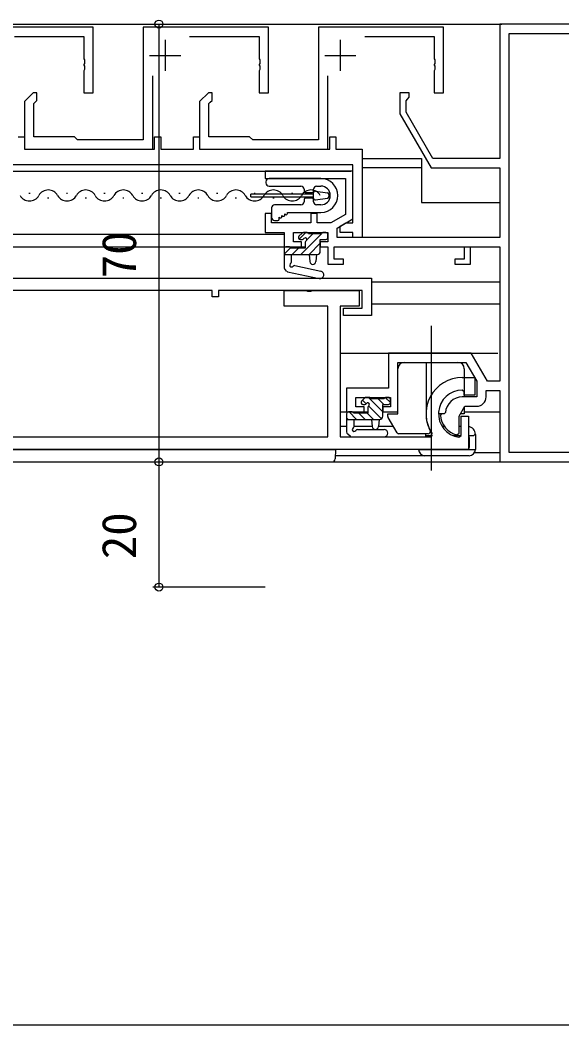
# Model space of a CAD drawing. Units: millimetres, scale not verified. Extents: x -437 to 438, y -681 to 678.
# Drawn here: x 169 to 255.6, y -515.9 to -355.3 of the extents above; entities that cross this region are included whole.
import ezdxf
from ezdxf.enums import TextEntityAlignment as Align

# ---------------------------------------------------------------- set-up
doc = ezdxf.new("R2010")
doc.units = ezdxf.units.MM
doc.header["$LTSCALE"] = 4
for name, color, linetype in [('0-2_YKK_11', 7, 'Continuous'), ('0-3_YKK_11E', 7, 'Continuous'), ('0-4_YKK_12', 2, 'Continuous'), ('0-5_YKK_13', 4, 'Continuous'), ('0-6_YKK_D', 6, 'Continuous'), ('0-8_YSS_K', 3, 'Continuous')]:
    doc.layers.add(name, color=color, linetype=linetype)
doc.styles.add('ＭＳ ゴシック', font='')
doc.styles.get('ＭＳ ゴシック').set_extended_font_data('MS Gothic')

msp = doc.modelspace()

# ---------------------------------------------------------------- linework, layer by layer
at = {"layer": '0-2_YKK_11'}
for p, q in [((192.2, -358.4), (192.2, -363.4)), ((220.2, -358.4), (220.2, -363.4)), ((189.7, -360.9), (194.7, -360.9)), ((217.7, -360.9), (222.7, -360.9))]:
    msp.add_line(p, q, dxfattribs=at)
for points in [[(168.105, -357.9), (179.2, -357.9), (179.2, -361.442), (179.32, -361.625), (179.32, -362.175), (179.2, -362.358), (179.2, -362.442), (179.32, -362.625), (179.32, -363.175), (179.2, -363.358), (179.2, -366.9), (180.7, -366.9), (180.7, -356.4), (160.7, -356.4)], [(196.105, -357.9), (207.2, -357.9), (207.2, -361.442), (207.32, -361.625), (207.32, -362.175), (207.2, -362.358), (207.2, -362.442), (207.32, -362.625), (207.32, -363.175), (207.2, -363.358), (207.2, -366.9), (208.7, -366.9), (208.7, -356.4), (188.7, -356.4), (188.7, -374.4), (178.2, -374.4), (177.7, -373.9), (171.2, -373.9), (171.2, -368.6), (171.4, -368.4), (171.7, -368.1), (171.7, -366.9), (171.1, -366.9), (169.7, -368.3), (169.7, -375.9), (190.2, -375.9), (190.2, -364.173)], [(224.105, -357.9), (235.2, -357.9), (235.2, -361.442), (235.32, -361.625), (235.32, -362.175), (235.2, -362.358), (235.2, -362.442), (235.32, -362.625), (235.32, -363.175), (235.2, -363.358), (235.2, -366.9), (236.7, -366.9), (236.7, -356.4), (216.7, -356.4), (216.7, -374.4), (206.2, -374.4), (205.7, -373.9), (199.2, -373.9), (199.2, -368.6), (199.4, -368.4), (199.7, -368.1), (199.7, -366.9), (199.1, -366.9), (197.7, -368.3), (197.7, -375.9), (218.2, -375.9), (218.2, -364.173)], [(270.7, -355.9), (245.7, -355.9), (245.7, -377.4), (234.989, -377.4), (230.7, -369.972), (230.7, -368.192), (230.95, -367.896), (231.2, -367.6), (231.2, -366.9), (229.7, -366.9), (229.7, -370.24), (234.7, -378.9), (245.7, -378.9), (245.7, -390), (219.7, -390), (219.7, -388.5), (222.2, -387.057), (222.2, -379.4), (208.2, -379.4), (208.2, -380.6), (221, -380.6), (221, -386.364), (218.686, -387.7), (216.5, -387.7), (216.5, -386.2), (215.5, -386.2), (215.5, -387.7), (209.2, -387.7), (209.2, -386.2), (208.2, -386.2), (208.2, -389.2), (211.2, -389.2), (211.2, -391.5), (214, -391.5)], [(247.2, -424.4), (247.2, -357.4), (269, -357.4)], [(214, -391.5), (214, -390.7), (212.7, -390.7), (212.7, -389.2), (218.2, -389.2), (218.2, -390.7), (217, -390.7), (217, -391.5), (218.2, -391.5), (218.2, -394.3), (220.7, -394.3), (220.7, -393.5), (219.2, -393.5), (219.2, -391.5), (240, -391.5), (240, -393.5), (238.5, -393.5), (238.5, -394.3), (241, -394.3), (241, -391.5), (245.7, -391.5), (245.7, -413), (243.732, -413), (241.134, -408.5), (227.9, -408.5), (227.9, -414.1), (221.2, -414.1), (221.2, -417.9), (224, -417.9), (224, -417.1), (222.7, -417.1), (222.7, -415.6), (228.2, -415.6), (228.2, -417.1), (227, -417.1), (227, -417.9), (229.4, -417.9), (229.4, -410), (240.268, -410), (242, -413)], [(129.7, -419.9), (129.2, -419.9), (129.2, -421.9), (218.2, -421.9), (218.2, -401), (211.2, -401), (211.2, -398.5), (214.742, -398.5), (214.925, -398.62), (215.475, -398.62), (215.658, -398.5), (223.2, -398.5), (223.2, -401), (220.2, -401), (220.2, -421.9), (234.635, -421.9), (234.885, -421.433)], [(239.7, -412.4), (241.7, -412.4), (241.7, -415.2), (240, -415.2), (240, -414.7), (239.7, -414.4)], [(242, -413), (242, -415.5), (239.7, -415.5)], [(243.5, -415.5), (243.5, -414.5), (245.7, -414.5), (245.7, -425.9), (270.7, -425.9), (270.7, -422.358), (270.58, -422.175), (270.58, -421.625), (270.7, -421.442), (270.7, -421.358), (270.58, -421.175), (270.58, -420.625), (270.7, -420.442), (270.7, -416.9), (269.7, -416.9), (269, -418.113), (269, -424.4), (247.2, -424.4)], [(238.825, -421.589), (239.2, -421.299), (239.2, -418.564), (240.103, -417), (242, -417)], [(237.006, -418.014), (236.807, -418.2), (236.406, -418.2), (236.206, -418.412)], [(239.157, -421.961), (239.5, -421.664), (239.5, -418.6), (240.7, -418.6), (240.7, -423.9)], [(240.7, -423.9), (100.7, -423.9), (100.7, -421.9), (127.2, -421.9), (127.2, -419.9), (125.9, -419.9)]]:
    msp.add_lwpolyline(points, dxfattribs=at)
msp.add_lwpolyline([(131.2, -396.5), (225.2, -396.5), (225.2, -402.5), (220.7, -402.5), (220.7, -401.3), (223.7, -401.3), (223.7, -398.5), (200.7, -398.5), (200.7, -399.5), (199.7, -399.5), (199.7, -398.5), (158.7, -398.5), (158.7, -399.5), (157.7, -399.5), (157.7, -398.5), (141.9, -398.5), (141.9, -402.5), (134.9, -402.5), (134.9, -401.3), (140.7, -401.3), (140.7, -398.5), (131.2, -398.5)], close=True, dxfattribs=at)
for centre, radius, start, end in [((239.7, -418.2), 5.8, 89.99999, 213.87461), ((239.7, -418.2), 3.8, 90, 261.78679), ((239.7, -418.2), 2.7, 90, 176.04543), ((242, -415.5), 1.5, 270.00001, 359.99999), ((239.7, -418.2), 3.5, 183.4746, 255.52249)]:
    msp.add_arc(centre, radius, start, end, dxfattribs=at)
at = {"layer": '0-3_YKK_11E'}
for points in [[(168.7, -373.9), (169.7, -373.9), (169.7, -375.9), (190.5, -375.9), (190.5, -373.9), (191.5, -373.9), (191.5, -375.9), (196.7, -375.9), (196.7, -373.9), (197.7, -373.9), (197.7, -375.9), (218.5, -375.9), (218.5, -373.9)], [(218.5, -373.9), (219.5, -373.9), (219.5, -375.9), (223.7, -375.9), (223.7, -390), (222.2, -390), (222.2, -389.2), (220.2, -389.2), (220.2, -388.2), (221.066, -387.7), (222.2, -387.7), (222.2, -378.4)], [(222.2, -378.4), (114.2, -378.4)]]:
    msp.add_lwpolyline(points, dxfattribs=at)
at = {"layer": '0-4_YKK_12'}
for p, q in [((95.4, -355.9), (246, -355.9)), ((223.7, -377.4), (233.2, -377.4)), ((233.2, -377.4), (233.2, -384.4)), ((233.2, -378.9), (223.7, -378.9)), ((119.5, -379.4), (221.9, -379.4)), ((233.2, -384.4), (245.7, -384.4)), ((130.2, -389.5), (211.2, -389.5)), ((211.2, -389.87), (211.2, -391.5)), ((211.2, -389.87), (211.2, -391.5)), ((126.8, -391.5), (214.6, -391.5)), ((217, -391.5), (217.3, -391.5)), ((219.5, -391.5), (245.4, -391.5)), ((225.2, -397.1), (245.7, -397.1)), ((245.7, -400.7), (225.2, -400.7)), ((220.2, -408.5), (245.401, -408.5)), ((220.2, -417.9), (224.6, -417.9)), ((226.986, -417.9), (227.3, -417.9)), ((240, -417.9), (245.7, -417.9)), ((241.729, -424.4), (245.7, -424.4)), ((95.4, -425.9), (246, -425.9))]:
    msp.add_line(p, q, dxfattribs=at)
at = {"layer": '0-5_YKK_13'}
for p, q in [((217.1, -380.6), (208.8, -380.6)), ((208.3, -381.1), (208.3, -381.3)), ((208.8, -381.8), (213.9, -381.8)), ((214.4, -382.3), (214.4, -382.65)), ((215.9, -382.65), (215.9, -382.3)), ((216.4, -381.8), (217.1, -381.8)), ((170.403, -382.92), (170.603, -382.92)), ((173.403, -383.68), (173.603, -383.68)), ((176.403, -382.92), (176.603, -382.92)), ((179.403, -383.68), (179.603, -383.68)), ((182.403, -382.92), (182.603, -382.92)), ((185.403, -383.68), (185.603, -383.68)), ((188.403, -382.92), (188.603, -382.92)), ((191.403, -383.68), (191.603, -383.68)), ((194.403, -382.92), (194.603, -382.92)), ((197.403, -383.68), (197.603, -383.68)), ((200.403, -382.92), (200.603, -382.92)), ((203.403, -383.68), (203.603, -383.68)), ((215.9, -383.1), (205.9, -383.1)), ((205.9, -383.5), (205.9, -383.1)), ((205.9, -383.5), (215.9, -383.5)), ((206.403, -382.92), (206.603, -382.92)), ((209.403, -383.68), (209.603, -383.68)), ((212.403, -382.92), (212.603, -382.92)), ((214.6, -382.85), (215.7, -382.85)), ((215.7, -383.75), (214.6, -383.75)), ((215.403, -383.68), (215.603, -383.68)), ((215.9, -383.705), (215.9, -382.895)), ((216.242, -382.598), (218.142, -382.865)), ((216.242, -384.002), (218.142, -383.735)), ((218.4, -383.438), (218.4, -383.162)), ((209.2, -385.3), (209.2, -386.8)), ((213.9, -384.8), (209.7, -384.8)), ((214.4, -383.95), (214.4, -384.3)), ((215.9, -384.3), (215.9, -383.95)), ((217.1, -384.8), (216.4, -384.8)), ((210.4, -386.78), (210.55, -386.867)), ((210.4, -387.1), (210.4, -386.78)), ((210.85, -386.52), (211.001, -386.607)), ((210.85, -386.693), (210.85, -386.52)), ((211.301, -386.26), (211.451, -386.347)), ((211.301, -386.433), (211.301, -386.26)), ((211.751, -386), (217.1, -386)), ((211.751, -386.173), (211.751, -386)), ((209.7, -387.3), (210.2, -387.3)), ((214.088, -389.318), (213.588, -389.818)), ((214.669, -389.23), (213.625, -390.274)), ((213.8, -390.33), (214.139, -390.33)), ((217.163, -389.43), (213.863, -392.73)), ((214.9, -389.23), (214.3, -389.23)), ((215.816, -389.43), (214.837, -390.409)), ((217.2, -389.43), (215.1, -389.43)), ((217, -390.33), (217.9, -390.33)), ((217, -392.23), (217, -390.33)), ((217.9, -389.23), (217.4, -389.23)), ((218.2, -390.03), (218.2, -389.53)), ((212.272, -391.628), (211.2, -392.699)), ((211.2, -391.83), (211.2, -394.785)), ((212.1, -391.53), (211.5, -391.53)), ((214.6, -391.73), (212.3, -391.73)), ((213.516, -391.73), (212.516, -392.73)), ((214.6, -390.791), (214.6, -391.73)), ((217, -390.941), (215.21, -392.73)), ((211.2, -392.73), (216.5, -392.73)), ((212.4, -393.911), (212.4, -392.73)), ((215.2, -392.73), (215.302, -393.875)), ((216.4, -392.73), (216.298, -393.875)), ((211.599, -395.387), (211.266, -394.973)), ((212.93, -394.512), (217.086, -395.392)), ((211.771, -395.493), (216.837, -396.566)), ((234.7, -404.15), (234.7, -427.25)), ((229.4, -418.2), (229.4, -411)), ((230.4, -410), (239, -410)), ((233.9, -410), (233.9, -418.2)), ((240, -411), (240, -415.5)), ((224.088, -415.688), (223.588, -416.188)), ((223.757, -416.019), (224.351, -416.612)), ((224.9, -415.6), (224.3, -415.6)), ((224.686, -415.6), (227, -417.914)), ((227.2, -415.8), (225.1, -415.8)), ((226.233, -415.8), (227.133, -416.7)), ((227.381, -415.601), (228.199, -416.419)), ((227.9, -415.6), (227.4, -415.6)), ((228.2, -416.4), (228.2, -415.9)), ((223.8, -416.7), (224.139, -416.7)), ((224.6, -417.161), (224.6, -418.1)), ((224.688, -416.949), (226.764, -419.025)), ((227, -416.7), (227.9, -416.7)), ((227, -418.6), (227, -416.7)), ((240, -417.179), (240, -418.2)), ((221.2, -418.2), (221.2, -421.093)), ((221.2, -418.849), (221.451, -419.1)), ((221.2, -419.1), (226.5, -419.1)), ((222.1, -417.9), (221.5, -417.9)), ((221.598, -417.9), (222.798, -419.1)), ((224.6, -418.1), (222.3, -418.1)), ((222.4, -420.211), (222.4, -419.1)), ((223.145, -418.1), (224.145, -419.1)), ((224.492, -418.1), (225.492, -419.1)), ((225.2, -419.1), (225.302, -420.245)), ((226.4, -419.1), (226.298, -420.245)), ((229.261, -421.25), (227.84, -418.789)), ((236.807, -418.2), (235.9, -418.2)), ((239.7, -418.2), (239.41, -418.2)), ((240, -418.2), (239.7, -418.2)), ((220.2, -420.2), (221.2, -420.2)), ((222.4, -420.2), (225.298, -420.2)), ((222.936, -420.7), (227.184, -420.7)), ((226.302, -420.2), (228.654, -420.2)), ((234.256, -420.2), (234.3, -420.2)), ((236.469, -420.2), (236.827, -420.2)), ((239.2, -420.2), (239.5, -420.2)), ((221.815, -421.833), (221.384, -421.48)), ((222.005, -421.9), (227.184, -421.9)), ((234.267, -421.4), (229.521, -421.4)), ((233.8, -421.4), (233.8, -421.9)), ((234.918, -421.7), (233.8, -421.7)), ((234.567, -420.9), (234.567, -421.1)), ((239.498, -421.7), (238.22, -421.7)), ((241.5, -421.7), (240.7, -421.7)), ((240.8, -422), (240.8, -423.6)), ((241.5, -421.7), (241.8, -421.4)), ((241.8, -421.5), (241.8, -423.9)), ((144.93, -423.9), (203.93, -423.9)), ((203.93, -423.9), (219.43, -423.9)), ((219.43, -423.9), (219.377, -425.417)), ((219.43, -423.9), (219.377, -425.417)), ((232.7, -423.9), (241.8, -423.9)), ((240.8, -424.9), (219.395, -424.9)), ((144.93, -425.9), (203.93, -425.9)), ((203.93, -425.9), (218.877, -425.9))]:
    msp.add_line(p, q, dxfattribs=at)
for points in [[(227.8, -418.639), (227.8, -418.2), (229.4, -418.2)], [(144.93, -423.9), (203.93, -423.9), (219.43, -423.9)], [(144.93, -425.9), (203.93, -425.9), (218.877, -425.9)]]:
    msp.add_lwpolyline(points, dxfattribs=at)
for centre, radius, start, end in [((208.8, -381.1), 0.5, 90, 180), ((217.1, -383.3), 2.7, 270, 90), ((208.8, -381.3), 0.5, 180, 270), ((213.9, -382.3), 0.5, 0, 90), ((216.4, -382.3), 0.5, 90, 180), ((217.1, -383.3), 1.5, 270, 90), ((170.503, -382.461), 1.718, 209.20254, 330.79746), ((173.503, -384.138), 1.718, 29.20254, 150.79746), ((176.503, -382.461), 1.718, 209.20254, 330.79746), ((179.503, -384.138), 1.718, 29.20254, 150.79746), ((182.503, -382.461), 1.718, 209.20254, 330.79746), ((185.503, -384.138), 1.718, 29.20254, 150.79746), ((188.503, -382.461), 1.718, 209.20254, 330.79746), ((191.503, -384.138), 1.718, 29.20254, 150.79746), ((194.503, -382.461), 1.718, 209.20254, 330.79746), ((197.503, -384.138), 1.718, 29.20254, 150.79746), ((200.503, -382.461), 1.718, 209.20254, 330.79746), ((203.503, -384.138), 1.718, 29.20254, 150.79746), ((206.503, -382.461), 1.718, 209.20254, 330.79746), ((209.503, -384.138), 1.718, 29.20254, 150.79746), ((212.503, -382.461), 1.718, 209.20254, 330.79746), ((215.503, -384.138), 1.718, 29.20254, 150.79746), ((214.6, -382.65), 0.2, 180, 270), ((214.6, -383.95), 0.2, 90, 180), ((215.7, -382.65), 0.2, 270, 0), ((215.7, -383.95), 0.2, 0, 90), ((216.2, -382.895), 0.3, 82, 180), ((216.2, -383.705), 0.3, 180, 278), ((218.1, -383.162), 0.3, 0, 82), ((218.1, -383.438), 0.3, 278, 0), ((209.7, -385.3), 0.5, 90, 180), ((213.9, -384.3), 0.5, 270, 0), ((216.4, -384.3), 0.5, 180, 270), ((209.7, -386.8), 0.5, 180, 270), ((210.2, -387.1), 0.2, 270, 0), ((210.65, -386.693), 0.2, 240, 0), ((211.101, -386.433), 0.2, 240, 0), ((211.551, -386.173), 0.2, 240, 0), ((213.8, -390.03), 0.3, 135, 270), ((214.3, -389.53), 0.3, 90, 135), ((214.139, -390.03), 0.3, 270, 326.94427), ((214.6, -390.33), 0.25, 303.05573, 146.94427), ((214.9, -389.43), 0.2, 0, 90), ((217.4, -389.43), 0.2, 90, 180), ((217.9, -389.53), 0.3, 0, 90), ((217.9, -390.03), 0.3, 270, 0), ((211.5, -391.83), 0.3, 90, 180), ((212.1, -391.73), 0.2, 0, 90), ((214.9, -390.791), 0.3, 123.05573, 180), ((216.5, -392.23), 0.5, 270, 0), ((211.5, -394.785), 0.3, 180, 218.80323), ((212.4, -394.43), 0.3, 108.03777, 321.29409), ((212.1, -393.911), 0.3, 300, 0), ((212.868, -394.805), 0.3, 78.03777, 141.29409), ((215.8, -393.83), 0.5, 185.09207, 354.90793), ((211.833, -395.199), 0.3, 218.80323, 258.03777), ((216.962, -395.979), 0.6, 258.03777, 78.03777), ((230.4, -411), 1, 90, 180), ((239, -411), 1, 0, 90), ((224.3, -415.9), 0.3, 90, 135), ((224.9, -415.8), 0.2, 0, 90), ((227.4, -415.8), 0.2, 90, 180), ((227.9, -415.9), 0.3, 0, 90), ((223.8, -416.4), 0.3, 135, 270), ((224.139, -416.4), 0.3, 270, 326.94427), ((224.6, -416.7), 0.25, 303.05573, 146.94427), ((224.9, -417.161), 0.3, 123.05573, 180), ((227.9, -416.4), 0.3, 270, 0), ((221.5, -418.2), 0.3, 90, 180), ((222.1, -418.1), 0.2, 0, 90), ((226.5, -418.6), 0.5, 270, 0), ((228.1, -418.639), 0.3, 180, 210), ((239.7, -418.2), 5.8, 180, 207.7437), ((222.4, -420.73), 0.3, 120, 333.25632), ((222.1, -420.211), 0.3, 300, 0), ((222.936, -421), 0.3, 90, 153.25632), ((225.8, -420.2), 0.5, 185.09207, 354.90793), ((227.184, -421.3), 0.6, 270, 90), ((240.5, -421.5), 1.3, 0, 81.15014), ((221.7, -421.093), 0.5, 180, 230.76546), ((222.005, -421.6), 0.3, 230.76546, 270), ((229.521, -421.1), 0.3, 210, 270), ((234.267, -421.1), 0.3, 270, 0), ((240.5, -422), 0.3, 0, 48.18979), ((233.7, -423.9), 1, 180, 270), ((240.5, -423.6), 0.3, 270, 0), ((240.8, -423.9), 1, 270, 0), ((218.877, -425.4), 0.5, 270, 357.99999)]:
    msp.add_arc(centre, radius, start, end, dxfattribs=at)
at = {"layer": '0-6_YKK_D'}
for p, q in [((191.2, -355.9), (191.2, -425.9)), ((191.2, -425.9), (191.2, -445.9)), ((208.2, -445.9), (190.2, -445.9))]:
    msp.add_line(p, q, dxfattribs=at)
for centre in [(191.2, -355.9), (191.2, -425.9), (191.2, -425.9), (191.2, -445.9)]:
    msp.add_circle(centre, 0.637, dxfattribs=at)
at = {"layer": '0-8_YSS_K'}
msp.add_line((-259.3, -515.9), (260.7, -515.9), dxfattribs=at)

# ---------------------------------------------------------------- texts
at = {"layer": '0-6_YKK_D', "style": 'ＭＳ ゴシック'}
for s, p in [('70', (189.2, -396.525)), ('20', (189.2, -441.44))]:
    msp.add_text(s, height=5.499, rotation=90, dxfattribs=at).set_placement(p, align=Align.BOTTOM_LEFT)

doc.saveas('drawing.dxf')
